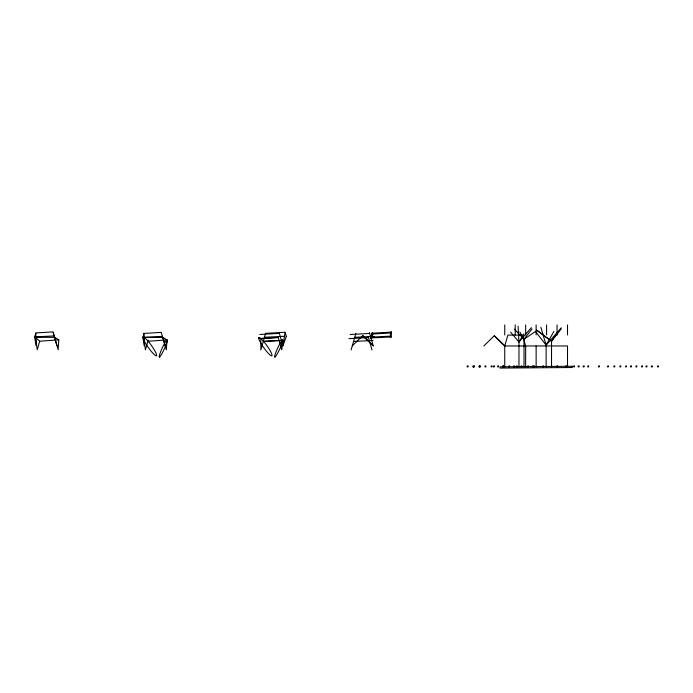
<?xml version="1.0" encoding="UTF-8"?>
<svg xmlns="http://www.w3.org/2000/svg" width="693" height="693" viewBox="0 0 693 693"><rect width="100%" height="100%" fill="white"/><g stroke="black" fill="none" stroke-linecap="round" stroke-linejoin="round"><path stroke-width="1.04" d="M390.315 337.119L390.315 336.296L391.147 336.296L391.147 337.119L390.315 337.119L390.609 332.129L391.45 332.129L391.493 332.952L371.959 334.035L370.79 337.941L371.63 337.95L372.756 334.026L372.756 333.212L371.924 333.194L370.79 337.941M372.756 334.026L371.924 334.017L371.924 333.194L391.45 332.12L391.45 332.952L390.609 332.943M54.591 337.344L58.784 339.839L58.169 349.74L54.591 337.344L35.412 337.326L37.24 349.74L39.7 341.216L35.404 337.326M391.147 337.119L391.45 332.129M279.097 332.458L282.943 345.79L285.083 332.579M34.65 336.885L35.785 332.961L53.014 331.886L54.175 335.923L34.65 336.885L36.001 345.634L35.845 333.099M148.224 340.116L145.426 349.818L143.59 337.396L162.777 337.413L166.97 339.916L166.346 349.818L162.777 337.413M351.1 349.956L355.873 333.402M371.916 336.148L372.756 333.212M282.943 345.79L286.218 336.538M165.54 346.154L165.462 346.335A9.459 1.135 -65.2 0 1 159.702 356.869M546.127 366.909L546.127 345.114L553.906 331.401M518.97 366.909L518.97 341.961L523.865 333.879M551.533 366.909L551.533 341.259L556.427 333.905M524.021 366.909L524.021 339.224L532.025 328.88M536.304 329.946L551.533 341.259L561.165 328.932M510.602 332.138L518.97 341.961L531.358 327.659M535.282 331.228L546.127 345.114L561.304 327.789M352.304 345.833L362.76 335.655L373.406 345.85M483.853 345.937L494.3 335.759L504.946 345.963M514.423 329.14L524.021 339.224L534.684 332.016M39.7 341.216L58.784 339.839M147.886 341.294L166.97 339.916A9.459 1.135 -65.2 0 0 166.424 340.48M282.822 340.41L263.297 341.372L282.822 340.298L281.765 349.896L278.188 337.5L260.837 338.556L260.837 349.896L265.61 333.342L285.135 332.259L286.296 336.296M259.849 334.476L279.366 333.394M258.662 338.574L278.188 337.5M350.104 334.537L369.629 333.454M348.925 338.643L368.442 337.56M162.422 336.408L142.897 337.37L144.031 333.446L161.261 332.371L165.107 345.712M264.483 337.266L284.009 336.304M354.738 337.326L374.263 336.374M371.812 337.075L390.324 336.166L390.358 336.997L370.824 337.959L370.79 337.119M353.551 341.432L373.085 340.471M259.312 337.526L259.606 337.656A11.227 1.854 54.4 0 1 264.605 342.637L264.882 342.983A11.227 1.854 54.4 0 1 270.928 352.174A11.227 1.854 54.4 0 1 271.318 355.804L271.076 355.691A11.227 1.854 54.4 0 1 263.704 347.583A11.227 1.854 54.4 0 1 258.654 338.219L258.645 338.097A11.227 1.854 54.4 0 1 258.766 337.578M143.901 337.448L144.196 337.578A11.227 1.854 54.4 0 1 149.194 342.559L149.471 342.896A11.227 1.854 54.4 0 1 155.518 352.096A11.227 1.854 54.4 0 1 155.908 355.726L155.76 355.656M155.691 355.63L155.648 355.604A11.227 1.854 54.4 0 1 148.293 347.505A11.227 1.854 54.4 0 1 143.243 338.141L143.226 337.985A11.227 1.854 54.4 0 1 143.356 337.491M537.309 330.5L551.533 341.259M494.3 335.759L504.747 345.963L567.515 345.963L567.515 366.909M362.76 335.655L373.206 345.85L369.36 332.519M519.845 332.016L524.021 339.224M540.835 327.243L546.127 345.114M368.174 336.625L372.02 349.956M53.222 332.796L56.921 345.634M142.836 336.963L144.187 345.712L144.023 333.168M518.069 326.143L518.97 341.961M371.916 333.203L371.968 334.035M390.306 336.166L390.35 336.997M567.515 324.922L567.515 334.97M557.051 324.922L557.051 334.97M546.595 324.922L546.595 334.97M536.131 324.922L536.131 334.97M536.131 345.963L536.131 366.909M525.666 324.922L525.666 334.97M525.64 366.909L525.666 345.963L522.531 335.083L507.882 335.083L504.747 345.963L504.747 366.909M515.202 324.922L515.202 334.97M504.747 324.922L504.747 334.97M503.413 366.077L503.413 366.909M502.823 366.077L502.823 366.909M479.859 366.077L479.859 366.909M479.383 366.077L479.383 366.909M167.377 339.977A9.459 1.135 -65.2 0 1 165.558 346.119M159.641 356.912A9.459 1.135 -65.2 0 1 159.303 356.973M159.269 356.912A9.459 1.135 -65.2 0 1 161.538 349.593A9.459 1.135 -65.2 0 1 166.346 340.575M143.546 337.404A11.227 1.854 54.4 0 1 143.78 337.413M282.796 340.055A9.459 1.135 -65.2 0 1 280.968 346.197L280.856 346.457A9.459 1.135 -65.2 0 1 275.112 356.947M275.052 356.999A9.459 1.135 -65.2 0 1 274.714 357.051A9.459 1.135 -65.2 0 1 276.949 349.67A9.459 1.135 -65.2 0 1 281.765 340.653M281.843 340.558A9.459 1.135 -65.2 0 1 282.389 339.986M258.957 337.482A11.227 1.854 54.4 0 1 259.191 337.5M572.21 366.259L500.025 366.822L500.034 368.078L572.219 367.515L572.21 366.259M468 366.077L467.169 366.077L467.169 366.909L468 366.909L468 366.077M474.428 366.077L472.808 366.077L472.808 366.909L474.428 366.909L474.428 366.077M480.223 366.077L479.028 366.077L479.028 366.909L480.223 366.909L480.223 366.077M485.845 366.077L485.005 366.077L485.005 366.909L485.845 366.909L485.845 366.077M491.961 366.077L491.12 366.077L491.12 366.909L491.961 366.909L491.961 366.077M494.317 366.077L493.485 366.077L493.485 366.909L494.317 366.909L494.317 366.077M498.432 366.077L497.6 366.077L497.6 366.909L498.432 366.909L498.432 366.077M503.655 366.077L502.572 366.077L502.572 366.909L503.655 366.909L503.655 366.077M509.563 366.077L508.723 366.077L508.723 366.909L509.563 366.909L509.563 366.077M514.319 366.077L513.478 366.077L513.478 366.909L514.319 366.909L514.319 366.077M517.203 366.077L516.363 366.077L516.363 366.909L517.203 366.909L517.203 366.077M521.959 366.077L521.119 366.077L521.119 366.909L521.959 366.909L521.959 366.077M528.343 366.077L527.503 366.077L527.503 366.909L528.343 366.909L528.343 366.077M533.099 366.077L532.259 366.077L532.259 366.909L533.099 366.909L533.099 366.077M534.407 366.077L533.567 366.077L533.567 366.909L534.407 366.909L534.407 366.077M543.433 366.077L542.593 366.077L542.593 366.909L543.433 366.909L543.433 366.077M557.605 366.077L556.765 366.077L556.765 366.909L557.605 366.909L557.605 366.077M566.467 366.077L565.635 366.077L565.635 366.909L566.467 366.909L566.467 366.077M574.436 366.077L573.605 366.077L573.605 366.909L574.436 366.909L574.436 366.077M579.001 366.077L578.17 366.077L578.17 366.909L579.001 366.909L579.001 366.077M584.017 366.077L583.177 366.077L583.177 366.909L584.017 366.909L584.017 366.077M588.582 366.077L587.742 366.077L587.742 366.909L588.582 366.909L588.582 366.077M599.332 366.077L598.492 366.077L598.492 366.909L599.332 366.909L599.332 366.077M608.359 366.077L607.527 366.077L607.527 366.909L608.359 366.909L608.359 366.077M614.708 366.077L613.868 366.077L613.868 366.909L614.708 366.909L614.708 366.077M620.746 366.077L619.906 366.077L619.906 366.909L620.746 366.909L620.746 366.077M626.368 366.077L625.528 366.077L625.528 366.909L626.368 366.909L626.368 366.077M631.349 366.077L630.509 366.077L630.509 366.909L631.349 366.909L631.349 366.077M636.772 366.077L635.94 366.077L635.94 366.909L636.772 366.909L636.772 366.077M642.376 366.077L641.536 366.077L641.536 366.909L642.376 366.909L642.376 366.077M646.846 366.077L646.015 366.077L646.015 366.909L646.846 366.909L646.846 366.077M652.165 366.077L651.325 366.077L651.325 366.909L652.165 366.909L652.165 366.077M658.35 366.077L657.51 366.077L657.51 366.909L658.35 366.909L658.35 366.077M473.648 366.909L473.648 366.077L473.588 366.909"/></g></svg>
